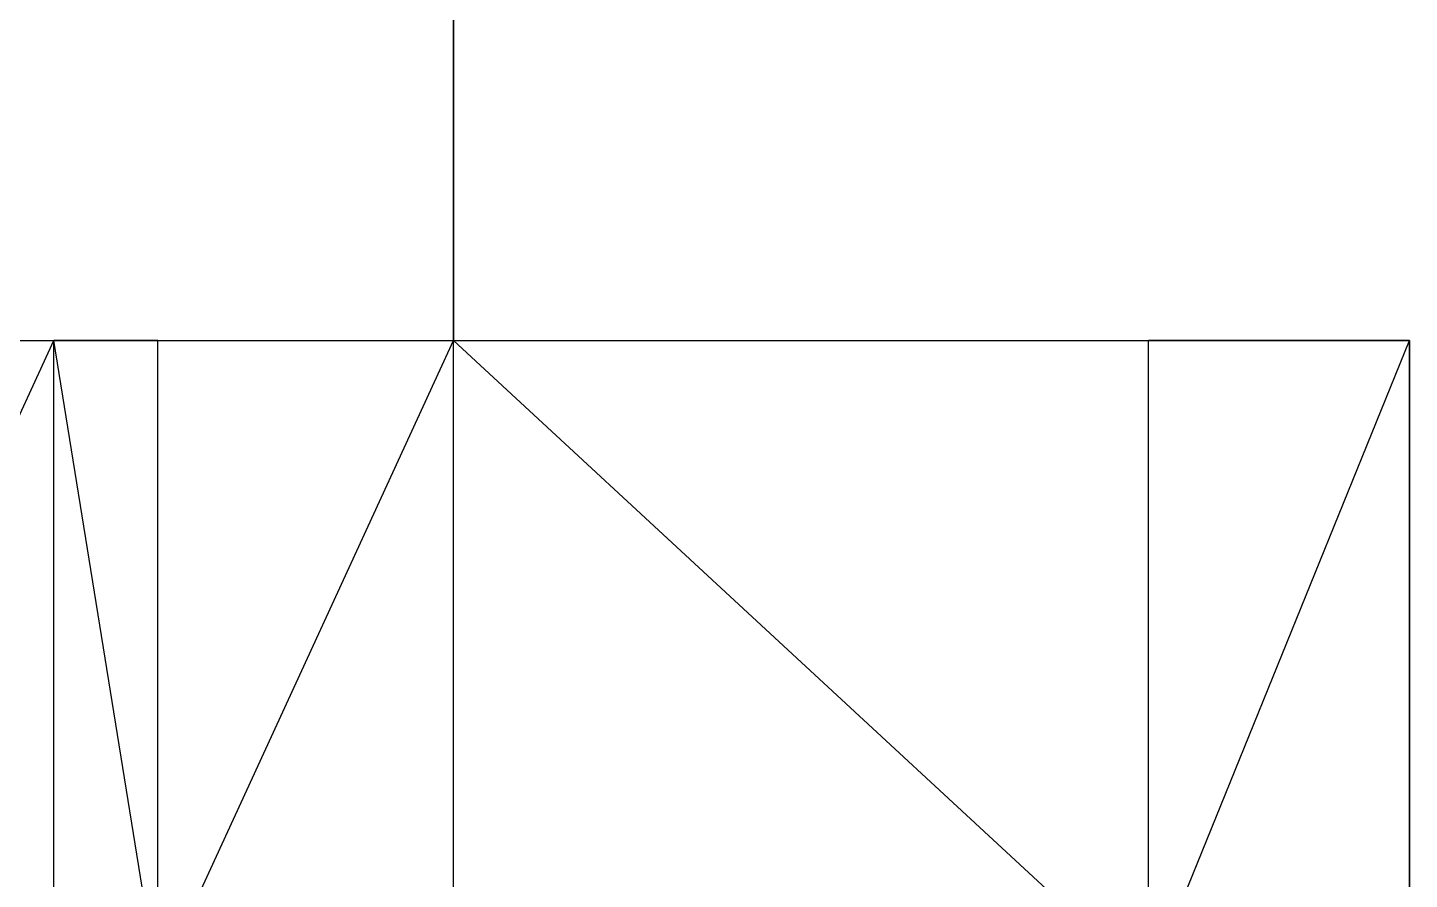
# Model space of a CAD drawing. Header units: metres. Extents: x 0 to 30, y 0 to 40.
# Drawn here: x 14.1 to 30, y 9.8 to 19.6 of the extents above; entities that cross this region are included whole.
import ezdxf

# ---------------------------------------------------------------- set-up
doc = ezdxf.new("R2010")
doc.units = ezdxf.units.M
for name, color, linetype in [('beam_x', 3, 'Continuous'), ('beam_y', 4, 'Continuous'), ('brace_xz', 1, 'Continuous'), ('brace_yz', 1, 'Continuous'), ('bridge_beam', 2, 'Continuous'), ('bridge_rigid', 5, 'Continuous'), ('bridge_truss', 6, 'Continuous'), ('column', 7, 'Continuous'), ('floor_brace', 6, 'Continuous'), ('shear_wall_xz', 130, 'Continuous')]:
    doc.layers.add(name, color=color, linetype=linetype)

msp = doc.modelspace()

# ---------------------------------------------------------------- linework, layer by layer
at = {"layer": 'beam_x'}
for p, q in [((11, 16), (14.4, 16)), ((11, 16, 9), (14.4, 16, 9)), ((11, 16, 15), (14.4, 16, 15)), ((11, 16, 21), (14.4, 16, 21)), ((11, 16, 27), (14.4, 16, 27)), ((11, 16, 33), (14.4, 16, 33)), ((11, 16, 39), (14.4, 16, 39)), ((11, 16, 45), (14.4, 16, 45)), ((11, 16, 51), (14.4, 16, 51)), ((11, 16, 57), (14.4, 16, 57)), ((11, 16, 63), (14.4, 16, 63)), ((11, 16, 69), (14.4, 16, 69)), ((11, 16, 75), (14.4, 16, 75)), ((11, 16, 81), (14.4, 16, 81)), ((11, 16, 87), (14.4, 16, 87)), ((11, 16, 93), (14.4, 16, 93)), ((11, 16, 99), (14.4, 16, 99)), ((11, 16, 105), (14.4, 16, 105)), ((11, 16, 111), (14.4, 16, 111)), ((11, 16, 117), (14.4, 16, 117)), ((11, 16, 123), (14.4, 16, 123)), ((11, 16, 129), (14.4, 16, 129)), ((11, 16, 135), (14.4, 16, 135)), ((11, 16, 141), (14.4, 16, 141)), ((11, 16, 147), (14.4, 16, 147)), ((11, 16, 153), (14.4, 16, 153)), ((14.4, 16), (15.6, 16)), ((14.4, 16, 9), (15.6, 16, 9)), ((14.4, 16, 15), (15.6, 16, 15)), ((14.4, 16, 21), (15.6, 16, 21)), ((14.4, 16, 27), (15.6, 16, 27)), ((14.4, 16, 33), (15.6, 16, 33)), ((14.4, 16, 39), (15.6, 16, 39)), ((14.4, 16, 45), (15.6, 16, 45)), ((14.4, 16, 51), (15.6, 16, 51)), ((14.4, 16, 57), (15.6, 16, 57)), ((14.4, 16, 63), (15.6, 16, 63)), ((14.4, 16, 69), (15.6, 16, 69)), ((14.4, 16, 75), (15.6, 16, 75)), ((14.4, 16, 81), (15.6, 16, 81)), ((14.4, 16, 87), (15.6, 16, 87)), ((14.4, 16, 93), (15.6, 16, 93)), ((14.4, 16, 99), (15.6, 16, 99)), ((14.4, 16, 105), (15.6, 16, 105)), ((14.4, 16, 111), (15.6, 16, 111)), ((14.4, 16, 117), (15.6, 16, 117)), ((14.4, 16, 123), (15.6, 16, 123)), ((14.4, 16, 129), (15.6, 16, 129)), ((14.4, 16, 135), (15.6, 16, 135)), ((14.4, 16, 141), (15.6, 16, 141)), ((14.4, 16, 147), (15.6, 16, 147)), ((14.4, 16, 153), (15.6, 16, 153)), ((15.6, 16), (19, 16)), ((15.6, 16, 9), (19, 16, 9)), ((15.6, 16, 15), (19, 16, 15)), ((15.6, 16, 21), (19, 16, 21)), ((15.6, 16, 27), (19, 16, 27)), ((15.6, 16, 33), (19, 16, 33)), ((15.6, 16, 39), (19, 16, 39)), ((15.6, 16, 45), (19, 16, 45)), ((15.6, 16, 51), (19, 16, 51)), ((15.6, 16, 57), (19, 16, 57)), ((15.6, 16, 63), (19, 16, 63)), ((15.6, 16, 69), (19, 16, 69)), ((15.6, 16, 75), (19, 16, 75)), ((15.6, 16, 81), (19, 16, 81)), ((15.6, 16, 87), (19, 16, 87)), ((15.6, 16, 93), (19, 16, 93)), ((15.6, 16, 99), (19, 16, 99)), ((15.6, 16, 105), (19, 16, 105)), ((15.6, 16, 111), (19, 16, 111)), ((15.6, 16, 117), (19, 16, 117)), ((15.6, 16, 123), (19, 16, 123)), ((15.6, 16, 129), (19, 16, 129)), ((15.6, 16, 135), (19, 16, 135)), ((15.6, 16, 141), (19, 16, 141)), ((15.6, 16, 147), (19, 16, 147)), ((15.6, 16, 153), (19, 16, 153)), ((19, 16), (27, 16)), ((19, 16, 9), (27, 16, 9)), ((19, 16, 15), (27, 16, 15)), ((19, 16, 21), (27, 16, 21)), ((19, 16, 27), (27, 16, 27)), ((19, 16, 33), (27, 16, 33)), ((19, 16, 39), (27, 16, 39)), ((19, 16, 45), (27, 16, 45)), ((19, 16, 51), (27, 16, 51)), ((19, 16, 57), (27, 16, 57)), ((19, 16, 63), (27, 16, 63)), ((19, 16, 69), (27, 16, 69)), ((19, 16, 75), (27, 16, 75)), ((19, 16, 81), (27, 16, 81)), ((19, 16, 87), (27, 16, 87)), ((19, 16, 93), (27, 16, 93)), ((19, 16, 99), (27, 16, 99)), ((19, 16, 105), (27, 16, 105)), ((19, 16, 111), (27, 16, 111)), ((19, 16, 117), (27, 16, 117)), ((19, 16, 123), (27, 16, 123)), ((19, 16, 129), (27, 16, 129)), ((19, 16, 135), (27, 16, 135)), ((19, 16, 141), (27, 16, 141)), ((19, 16, 147), (27, 16, 147)), ((19, 16, 153), (27, 16, 153)), ((27, 16), (30, 16)), ((27, 16, 9), (30, 16, 9)), ((27, 16, 15), (30, 16, 15)), ((27, 16, 21), (30, 16, 21)), ((27, 16, 27), (30, 16, 27)), ((27, 16, 33), (30, 16, 33)), ((27, 16, 39), (30, 16, 39)), ((27, 16, 45), (30, 16, 45)), ((27, 16, 51), (30, 16, 51)), ((27, 16, 57), (30, 16, 57)), ((27, 16, 63), (30, 16, 63)), ((27, 16, 69), (30, 16, 69)), ((27, 16, 75), (30, 16, 75)), ((27, 16, 81), (30, 16, 81)), ((27, 16, 87), (30, 16, 87)), ((27, 16, 93), (30, 16, 93)), ((27, 16, 99), (30, 16, 99)), ((27, 16, 105), (30, 16, 105)), ((27, 16, 111), (30, 16, 111)), ((27, 16, 117), (30, 16, 117)), ((27, 16, 123), (30, 16, 123)), ((27, 16, 129), (30, 16, 129)), ((27, 16, 135), (30, 16, 135)), ((27, 16, 141), (30, 16, 141)), ((27, 16, 147), (30, 16, 147)), ((27, 16, 153), (30, 16, 153))]:
    msp.add_line(p, q, dxfattribs=at)
at = {"layer": 'beam_y'}
for p, q in [((14.4, 8.6), (14.4, 16)), ((14.4, 8.6, 9), (14.4, 16, 9)), ((14.4, 8.6, 15), (14.4, 16, 15)), ((14.4, 8.6, 21), (14.4, 16, 21)), ((14.4, 8.6, 27), (14.4, 16, 27)), ((14.4, 8.6, 33), (14.4, 16, 33)), ((14.4, 8.6, 39), (14.4, 16, 39)), ((14.4, 8.6, 45), (14.4, 16, 45)), ((14.4, 8.6, 51), (14.4, 16, 51)), ((14.4, 8.6, 57), (14.4, 16, 57)), ((14.4, 8.6, 63), (14.4, 16, 63)), ((14.4, 8.6, 69), (14.4, 16, 69)), ((14.4, 8.6, 75), (14.4, 16, 75)), ((14.4, 8.6, 81), (14.4, 16, 81)), ((14.4, 8.6, 87), (14.4, 16, 87)), ((14.4, 8.6, 93), (14.4, 16, 93)), ((14.4, 8.6, 99), (14.4, 16, 99)), ((14.4, 8.6, 105), (14.4, 16, 105)), ((14.4, 8.6, 111), (14.4, 16, 111)), ((14.4, 8.6, 117), (14.4, 16, 117)), ((14.4, 8.6, 123), (14.4, 16, 123)), ((14.4, 8.6, 129), (14.4, 16, 129)), ((14.4, 8.6, 135), (14.4, 16, 135)), ((14.4, 8.6, 141), (14.4, 16, 141)), ((14.4, 8.6, 147), (14.4, 16, 147)), ((14.4, 8.6, 153), (14.4, 16, 153)), ((15.6, 8.6), (15.6, 16)), ((15.6, 8.6, 9), (15.6, 16, 9)), ((15.6, 8.6, 15), (15.6, 16, 15)), ((15.6, 8.6, 21), (15.6, 16, 21)), ((15.6, 8.6, 27), (15.6, 16, 27)), ((15.6, 8.6, 33), (15.6, 16, 33)), ((15.6, 8.6, 39), (15.6, 16, 39)), ((15.6, 8.6, 45), (15.6, 16, 45)), ((15.6, 8.6, 51), (15.6, 16, 51)), ((15.6, 8.6, 57), (15.6, 16, 57)), ((15.6, 8.6, 63), (15.6, 16, 63)), ((15.6, 8.6, 69), (15.6, 16, 69)), ((15.6, 8.6, 75), (15.6, 16, 75)), ((15.6, 8.6, 81), (15.6, 16, 81)), ((15.6, 8.6, 87), (15.6, 16, 87)), ((15.6, 8.6, 93), (15.6, 16, 93)), ((15.6, 8.6, 99), (15.6, 16, 99)), ((15.6, 8.6, 105), (15.6, 16, 105)), ((15.6, 8.6, 111), (15.6, 16, 111)), ((15.6, 8.6, 117), (15.6, 16, 117)), ((15.6, 8.6, 123), (15.6, 16, 123)), ((15.6, 8.6, 129), (15.6, 16, 129)), ((15.6, 8.6, 135), (15.6, 16, 135)), ((15.6, 8.6, 141), (15.6, 16, 141)), ((15.6, 8.6, 147), (15.6, 16, 147)), ((15.6, 8.6, 153), (15.6, 16, 153)), ((19, 8.6, 9), (19, 16, 9)), ((19, 8.6, 21), (19, 16, 21)), ((19, 8.6, 33), (19, 16, 33)), ((19, 8.6, 45), (19, 16, 45)), ((19, 8.6, 57), (19, 16, 57)), ((19, 8.6, 69), (19, 16, 69)), ((19, 8.6, 81), (19, 16, 81)), ((19, 8.6, 93), (19, 16, 93)), ((19, 8.6, 105), (19, 16, 105)), ((19, 8.6, 117), (19, 16, 117)), ((19, 8.6, 129), (19, 16, 129)), ((19, 8.6, 141), (19, 16, 141)), ((19, 8.6, 153), (19, 16, 153)), ((27, 8.6, 9), (27, 16, 9)), ((27, 8.6, 21), (27, 16, 21)), ((27, 8.6, 33), (27, 16, 33)), ((27, 8.6, 45), (27, 16, 45)), ((27, 8.6, 57), (27, 16, 57)), ((27, 8.6, 69), (27, 16, 69)), ((27, 8.6, 81), (27, 16, 81)), ((27, 8.6, 93), (27, 16, 93)), ((27, 8.6, 105), (27, 16, 105)), ((27, 8.6, 117), (27, 16, 117)), ((27, 8.6, 129), (27, 16, 129)), ((27, 8.6, 141), (27, 16, 141)), ((27, 8.6, 153), (27, 16, 153)), ((30, 8.6), (30, 16)), ((30, 8.6, 9), (30, 16, 9)), ((30, 8.6, 15), (30, 16, 15)), ((30, 8.6, 21), (30, 16, 21)), ((30, 8.6, 27), (30, 16, 27)), ((30, 8.6, 33), (30, 16, 33)), ((30, 8.6, 39), (30, 16, 39)), ((30, 8.6, 45), (30, 16, 45)), ((30, 8.6, 51), (30, 16, 51)), ((30, 8.6, 57), (30, 16, 57)), ((30, 8.6, 63), (30, 16, 63)), ((30, 8.6, 69), (30, 16, 69)), ((30, 8.6, 75), (30, 16, 75)), ((30, 8.6, 81), (30, 16, 81)), ((30, 8.6, 87), (30, 16, 87)), ((30, 8.6, 93), (30, 16, 93)), ((30, 8.6, 99), (30, 16, 99)), ((30, 8.6, 105), (30, 16, 105)), ((30, 8.6, 111), (30, 16, 111)), ((30, 8.6, 117), (30, 16, 117)), ((30, 8.6, 123), (30, 16, 123)), ((30, 8.6, 129), (30, 16, 129)), ((30, 8.6, 135), (30, 16, 135)), ((30, 8.6, 141), (30, 16, 141)), ((30, 8.6, 147), (30, 16, 147)), ((30, 8.6, 153), (30, 16, 153))]:
    msp.add_line(p, q, dxfattribs=at)
at = {"layer": 'brace_xz'}
for p, q in [((30, 16), (27, 16, 9)), ((30, 16, 39), (27, 16, 45)), ((30, 16, 75), (27, 16, 81)), ((30, 16, 111), (27, 16, 117)), ((30, 16, 147), (27, 16, 153))]:
    msp.add_line(p, q, dxfattribs=at)
at = {"layer": 'brace_yz'}
for p, q in [((30, 16), (30, 8.6, 9)), ((30, 16, 51), (30, 8.6, 57)), ((30, 16, 99), (30, 8.6, 105)), ((30, 16, 147), (30, 8.6, 153))]:
    msp.add_line(p, q, dxfattribs=at)
at = {"layer": 'bridge_beam'}
for p, q in [((19, 16, 33), (19, 20, 33)), ((19, 16, 39), (19, 20, 39)), ((19, 16, 69), (19, 20, 69)), ((19, 16, 75), (19, 20, 75)), ((19, 16, 105), (19, 20, 105)), ((19, 16, 111), (19, 20, 111)), ((19, 16, 141), (19, 20, 141)), ((19, 16, 153), (19, 20, 153))]:
    msp.add_line(p, q, dxfattribs=at)
at = {"layer": 'bridge_rigid'}
for p, q in [((19, 16, 141), (19, 24, 153)), ((19, 24, 141), (19, 16, 153))]:
    msp.add_line(p, q, dxfattribs=at)
at = {"layer": 'bridge_truss'}
for p, q in [((19, 16, 33), (19, 20, 39)), ((19, 20, 33), (19, 16, 39)), ((19, 16, 69), (19, 20, 75)), ((19, 20, 69), (19, 16, 75)), ((19, 16, 105), (19, 20, 111)), ((19, 20, 105), (19, 16, 111)), ((19, 16, 141), (19, 20, 153)), ((19, 20, 141), (19, 16, 153))]:
    msp.add_line(p, q, dxfattribs=at)
at = {"layer": 'column'}
for p, q in [((14.4, 16), (14.4, 16, 9)), ((14.4, 16, 9), (14.4, 16, 15)), ((14.4, 16, 15), (14.4, 16, 21)), ((14.4, 16, 21), (14.4, 16, 27)), ((14.4, 16, 27), (14.4, 16, 33)), ((14.4, 16, 33), (14.4, 16, 39)), ((14.4, 16, 39), (14.4, 16, 45)), ((14.4, 16, 45), (14.4, 16, 51)), ((14.4, 16, 51), (14.4, 16, 57)), ((14.4, 16, 57), (14.4, 16, 63)), ((14.4, 16, 63), (14.4, 16, 69)), ((14.4, 16, 69), (14.4, 16, 75)), ((14.4, 16, 75), (14.4, 16, 81)), ((14.4, 16, 81), (14.4, 16, 87)), ((14.4, 16, 87), (14.4, 16, 93)), ((14.4, 16, 93), (14.4, 16, 99)), ((14.4, 16, 99), (14.4, 16, 105)), ((14.4, 16, 105), (14.4, 16, 111)), ((14.4, 16, 111), (14.4, 16, 117)), ((14.4, 16, 117), (14.4, 16, 123)), ((14.4, 16, 123), (14.4, 16, 129)), ((14.4, 16, 129), (14.4, 16, 135)), ((14.4, 16, 135), (14.4, 16, 141)), ((14.4, 16, 141), (14.4, 16, 147)), ((14.4, 16, 147), (14.4, 16, 153)), ((15.6, 16), (15.6, 16, 9)), ((15.6, 16, 9), (15.6, 16, 15)), ((15.6, 16, 15), (15.6, 16, 21)), ((15.6, 16, 21), (15.6, 16, 27)), ((15.6, 16, 27), (15.6, 16, 33)), ((15.6, 16, 33), (15.6, 16, 39)), ((15.6, 16, 39), (15.6, 16, 45)), ((15.6, 16, 45), (15.6, 16, 51)), ((15.6, 16, 51), (15.6, 16, 57)), ((15.6, 16, 57), (15.6, 16, 63)), ((15.6, 16, 63), (15.6, 16, 69)), ((15.6, 16, 69), (15.6, 16, 75)), ((15.6, 16, 75), (15.6, 16, 81)), ((15.6, 16, 81), (15.6, 16, 87)), ((15.6, 16, 87), (15.6, 16, 93)), ((15.6, 16, 93), (15.6, 16, 99)), ((15.6, 16, 99), (15.6, 16, 105)), ((15.6, 16, 105), (15.6, 16, 111)), ((15.6, 16, 111), (15.6, 16, 117)), ((15.6, 16, 117), (15.6, 16, 123)), ((15.6, 16, 123), (15.6, 16, 129)), ((15.6, 16, 129), (15.6, 16, 135)), ((15.6, 16, 135), (15.6, 16, 141)), ((15.6, 16, 141), (15.6, 16, 147)), ((15.6, 16, 147), (15.6, 16, 153)), ((19, 16), (19, 16, 9)), ((19, 16, 9), (19, 16, 15)), ((19, 16, 15), (19, 16, 21)), ((19, 16, 21), (19, 16, 27)), ((19, 16, 27), (19, 16, 33)), ((19, 16, 33), (19, 16, 39)), ((19, 16, 39), (19, 16, 45)), ((19, 16, 45), (19, 16, 51)), ((19, 16, 51), (19, 16, 57)), ((19, 16, 57), (19, 16, 63)), ((19, 16, 63), (19, 16, 69)), ((19, 16, 69), (19, 16, 75)), ((19, 16, 75), (19, 16, 81)), ((19, 16, 81), (19, 16, 87)), ((19, 16, 87), (19, 16, 93)), ((19, 16, 93), (19, 16, 99)), ((19, 16, 99), (19, 16, 105)), ((19, 16, 105), (19, 16, 111)), ((19, 16, 111), (19, 16, 117)), ((19, 16, 117), (19, 16, 123)), ((19, 16, 123), (19, 16, 129)), ((19, 16, 129), (19, 16, 135)), ((19, 16, 135), (19, 16, 141)), ((19, 16, 141), (19, 16, 147)), ((19, 16, 147), (19, 16, 153)), ((27, 16), (27, 16, 9)), ((27, 16, 9), (27, 16, 15)), ((27, 16, 15), (27, 16, 21)), ((27, 16, 21), (27, 16, 27)), ((27, 16, 27), (27, 16, 33)), ((27, 16, 33), (27, 16, 39)), ((27, 16, 39), (27, 16, 45)), ((27, 16, 45), (27, 16, 51)), ((27, 16, 51), (27, 16, 57)), ((27, 16, 57), (27, 16, 63)), ((27, 16, 63), (27, 16, 69)), ((27, 16, 69), (27, 16, 75)), ((27, 16, 75), (27, 16, 81)), ((27, 16, 81), (27, 16, 87)), ((27, 16, 87), (27, 16, 93)), ((27, 16, 93), (27, 16, 99)), ((27, 16, 99), (27, 16, 105)), ((27, 16, 105), (27, 16, 111)), ((27, 16, 111), (27, 16, 117)), ((27, 16, 117), (27, 16, 123)), ((27, 16, 123), (27, 16, 129)), ((27, 16, 129), (27, 16, 135)), ((27, 16, 135), (27, 16, 141)), ((27, 16, 141), (27, 16, 147)), ((27, 16, 147), (27, 16, 153)), ((30, 16), (30, 16, 9)), ((30, 16, 9), (30, 16, 15)), ((30, 16, 15), (30, 16, 21)), ((30, 16, 21), (30, 16, 27)), ((30, 16, 27), (30, 16, 33)), ((30, 16, 33), (30, 16, 39)), ((30, 16, 39), (30, 16, 45)), ((30, 16, 45), (30, 16, 51)), ((30, 16, 51), (30, 16, 57)), ((30, 16, 57), (30, 16, 63)), ((30, 16, 63), (30, 16, 69)), ((30, 16, 69), (30, 16, 75)), ((30, 16, 75), (30, 16, 81)), ((30, 16, 81), (30, 16, 87)), ((30, 16, 87), (30, 16, 93)), ((30, 16, 93), (30, 16, 99)), ((30, 16, 99), (30, 16, 105)), ((30, 16, 105), (30, 16, 111)), ((30, 16, 111), (30, 16, 117)), ((30, 16, 117), (30, 16, 123)), ((30, 16, 123), (30, 16, 129)), ((30, 16, 129), (30, 16, 135)), ((30, 16, 135), (30, 16, 141)), ((30, 16, 141), (30, 16, 147)), ((30, 16, 147), (30, 16, 153))]:
    msp.add_line(p, q, dxfattribs=at)
at = {"layer": 'floor_brace'}
for p, q in [((11, 8.6), (14.4, 16)), ((11, 8.6, 75), (14.4, 16, 75)), ((11, 8.6, 147), (14.4, 16, 147)), ((15.6, 8.6), (14.4, 16)), ((15.6, 8.6, 75), (14.4, 16, 75)), ((15.6, 8.6, 147), (14.4, 16, 147)), ((15.6, 8.6), (19, 16)), ((15.6, 8.6, 75), (19, 16, 75)), ((15.6, 8.6, 147), (19, 16, 147)), ((27, 8.6), (19, 16)), ((27, 8.6, 75), (19, 16, 75)), ((27, 8.6, 147), (19, 16, 147)), ((27, 8.6), (30, 16)), ((27, 8.6, 75), (30, 16, 75)), ((27, 8.6, 147), (30, 16, 147))]:
    msp.add_line(p, q, dxfattribs=at)
at = {"layer": 'shear_wall_xz'}
for p, q in [((14.4, 16), (15.6, 16, 9)), ((15.6, 16), (14.4, 16, 9)), ((14.4, 16, 9), (15.6, 16, 15)), ((15.6, 16, 9), (14.4, 16, 15)), ((14.4, 16, 15), (15.6, 16, 21)), ((15.6, 16, 15), (14.4, 16, 21)), ((14.4, 16, 21), (15.6, 16, 27)), ((15.6, 16, 21), (14.4, 16, 27)), ((14.4, 16, 27), (15.6, 16, 33)), ((15.6, 16, 27), (14.4, 16, 33)), ((14.4, 16, 33), (15.6, 16, 39)), ((15.6, 16, 33), (14.4, 16, 39)), ((14.4, 16, 39), (15.6, 16, 45)), ((15.6, 16, 39), (14.4, 16, 45)), ((14.4, 16, 45), (15.6, 16, 51)), ((15.6, 16, 45), (14.4, 16, 51)), ((14.4, 16, 51), (15.6, 16, 57)), ((15.6, 16, 51), (14.4, 16, 57)), ((14.4, 16, 57), (15.6, 16, 63)), ((15.6, 16, 57), (14.4, 16, 63)), ((14.4, 16, 63), (15.6, 16, 69)), ((15.6, 16, 63), (14.4, 16, 69)), ((14.4, 16, 69), (15.6, 16, 75)), ((15.6, 16, 69), (14.4, 16, 75)), ((14.4, 16, 75), (15.6, 16, 81)), ((15.6, 16, 75), (14.4, 16, 81)), ((14.4, 16, 81), (15.6, 16, 87)), ((15.6, 16, 81), (14.4, 16, 87)), ((14.4, 16, 87), (15.6, 16, 93)), ((15.6, 16, 87), (14.4, 16, 93)), ((14.4, 16, 93), (15.6, 16, 99)), ((15.6, 16, 93), (14.4, 16, 99)), ((14.4, 16, 99), (15.6, 16, 105)), ((15.6, 16, 99), (14.4, 16, 105)), ((14.4, 16, 105), (15.6, 16, 111)), ((15.6, 16, 105), (14.4, 16, 111)), ((14.4, 16, 111), (15.6, 16, 117)), ((15.6, 16, 111), (14.4, 16, 117)), ((14.4, 16, 117), (15.6, 16, 123)), ((15.6, 16, 117), (14.4, 16, 123)), ((14.4, 16, 123), (15.6, 16, 129)), ((15.6, 16, 123), (14.4, 16, 129)), ((14.4, 16, 129), (15.6, 16, 135)), ((15.6, 16, 129), (14.4, 16, 135)), ((14.4, 16, 135), (15.6, 16, 141)), ((15.6, 16, 135), (14.4, 16, 141)), ((14.4, 16, 141), (15.6, 16, 147)), ((15.6, 16, 141), (14.4, 16, 147)), ((14.4, 16, 147), (15.6, 16, 153)), ((15.6, 16, 147), (14.4, 16, 153))]:
    msp.add_line(p, q, dxfattribs=at)

doc.saveas('drawing.dxf')
